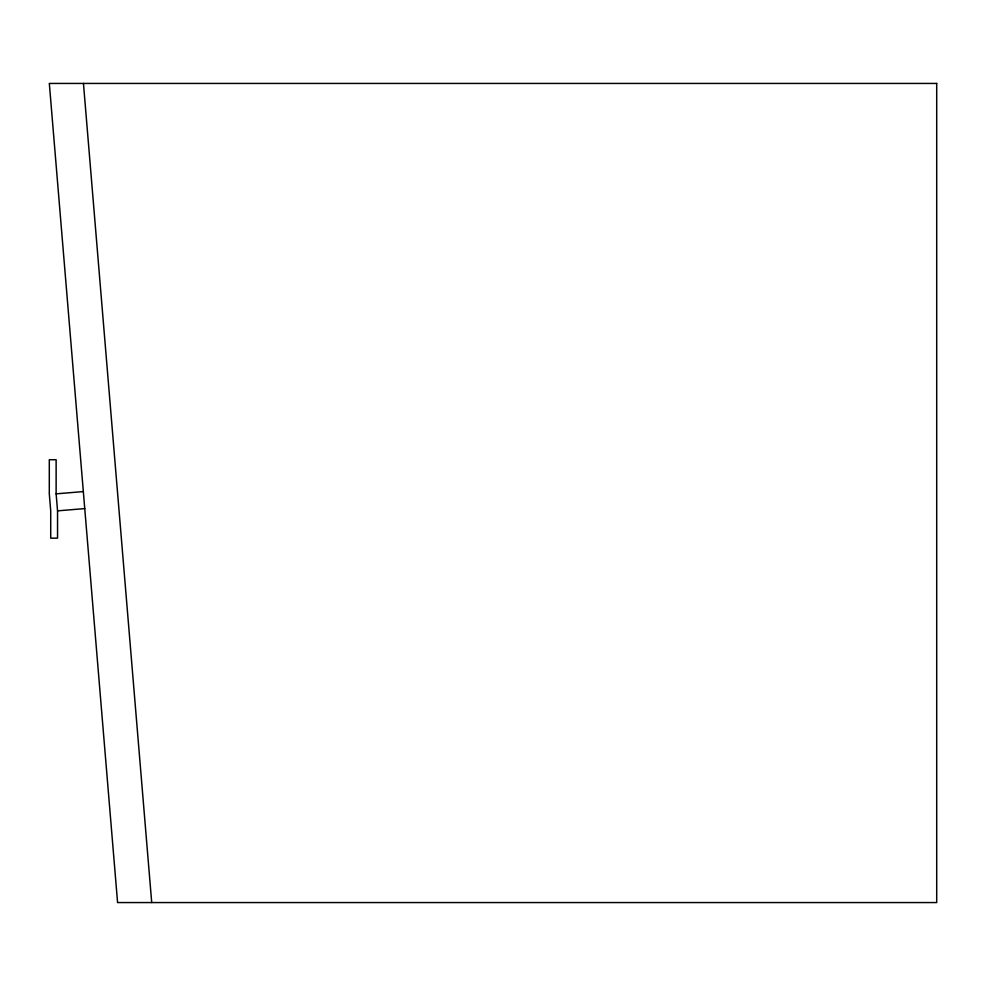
<?xml version="1.0" encoding="UTF-8"?>
<svg xmlns="http://www.w3.org/2000/svg" width="986" height="986" viewBox="0 0 986 986"><rect width="100%" height="100%" fill="white"/><g stroke="black" fill="none" stroke-linecap="round" stroke-linejoin="round"><path stroke-width="1.48" d="M56.128 493.85L56.128 459.722L49.3 459.722L49.3 493.85L50.717 510.859L50.717 538.159L57.545 538.159L57.545 510.859L56.128 493.85L83.342 491.583M57.545 510.859L84.747 508.591M83.453 83.44L151.708 902.56M936.7 83.44L49.325 83.44L117.581 902.56L936.7 902.56L936.7 83.44"/></g></svg>
